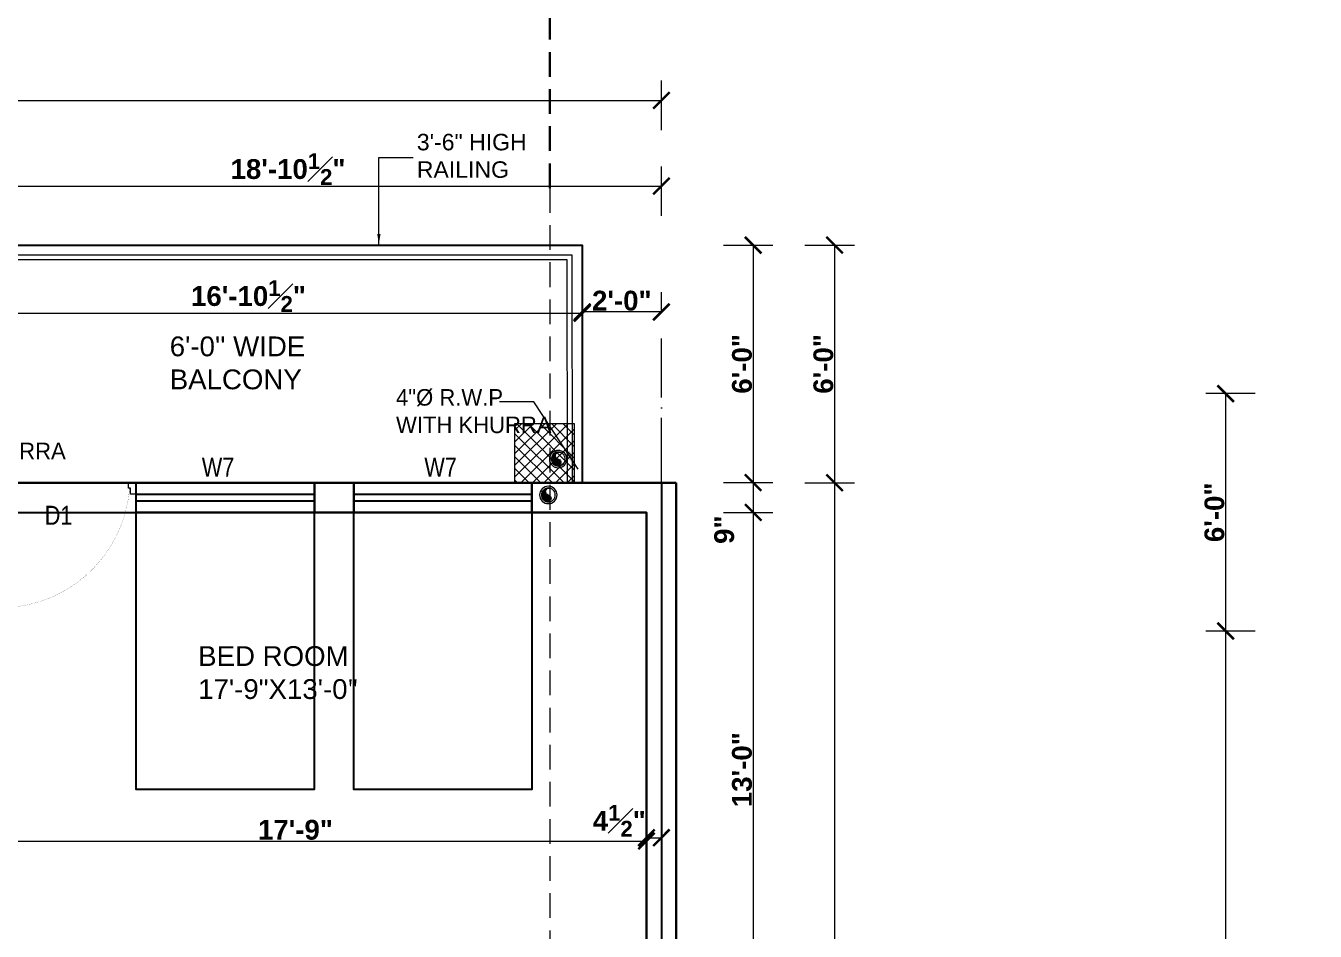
# Model space of a CAD drawing. Header units: feet. Extents: x 18471 to 30550, y -13540 to -11719.
# Drawn here: x 21034.9 to 21426, y -12656.6 to -12382.2 of the extents above; entities that cross this region are included whole.
import ezdxf

# ---------------------------------------------------------------- set-up
doc = ezdxf.new("R2010")
doc.units = ezdxf.units.FT
doc.header["$MEASUREMENT"] = 0
doc.header["$PDMODE"] = 2
doc.linetypes.add('ACAD_ISO04W100', pattern=[30, 24, -3, 0, -3])
doc.linetypes.add('DASHED', pattern=[0.75, 0.5, -0.25])
doc.layers.get('0').update_dxf_attribs({"lineweight": 30})
doc.layers.add('BLK_1_FLR_1_BLT_UP_AREA', color=25, linetype='Continuous', true_color=0x995f4c, plot=False)
for name, color, linetype in [('BLK_1_FLR_1_CHAJJA', 7, 'Continuous'), ('BLK_1_FLR_1_ROOM_2_LIGHT_VENTILATION_2', 7, 'Continuous'), ('W2', 173, 'Continuous')]:
    doc.layers.add(name, color=color, linetype=linetype)
doc.layers.add('BLK_1_FLR_1_REGULAR_ROOM_2', color=1, linetype='Continuous', plot=False)
for name, color, linetype, lineweight in [('center line', 253, 'ACAD_ISO04W100', 5), ('DIM', 7, 'Continuous', 18), ('DOOR', 32, 'Continuous', 13), ('HATCH', 9, 'Continuous', 20), ('JOINERY TEXT', 193, 'Continuous', 0), ('P-SOIL', 6, 'Continuous', 18), ('PLANTERS', 58, 'Continuous', 13), ('pub health ser', 22, 'Continuous', 30), ('SANTRY TEXT', 174, 'Continuous', 9), ('SPECS', 7, 'Continuous', 13), ('TEXT', 7, 'Continuous', 30), ('WALL', 10, 'Continuous', 30)]:
    doc.layers.add(name, color=color, linetype=linetype, lineweight=lineweight)
doc.styles.add('AR. TEXT 01', font='arialbd.ttf')
doc.styles.add('DIM TEXT', font='GOTHIC.TTF', dxfattribs={"height": 5})
doc.styles.get("Standard").update_dxf_attribs({"font": 'ARIALN.TTF'})
doc.styles.add('TEX02', font='GARA.TTF')
doc.dimstyles.new('DIM 50', dxfattribs={"dimtxt": 6, "dimasz": 3, "dimexe": 6, "dimexo": 4, "dimgap": 0.3125, "dimtad": 1, "dimzin": 3, "dimdsep": 46, "dimlunit": 4, "dimtxsty": 'AR. TEXT 01', "dimblk": 'DOT', "dimcen": 0.09, "dimclrd": 5, "dimclre": 5, "dimclrt": 5, "dimazin": 0, "dimtfac": 0.8, "dimtofl": 0, "dimtmove": 1, "dimatfit": 3, "dimfxl": 6, "dimfxlon": 1, "dimfrac": 1, "dimtolj": 1, "dimtzin": 0, "dimlwd": -1, "dimlwe": -1, "dimarcsym": 1})
doc.dimstyles.new('DIM STYLE', dxfattribs={"dimtxt": 5, "dimasz": 3, "dimexe": 0, "dimexo": 0, "dimgap": 1.5, "dimtad": 1, "dimdec": 4, "dimzin": 3, "dimdsep": 46, "dimlunit": 4, "dimtxsty": 'DIM TEXT', "dimblk": 'ARCHTICK', "dimcen": 0, "dimdle": 1, "dimclrd": 256, "dimclre": 253, "dimclrt": 256, "dimadec": 0, "dimazin": 0, "dimtfac": 0.75, "dimtdec": 4, "dimtofl": 0, "dimtmove": 1, "dimatfit": 3, "dimfxl": 1, "dimfrac": 1, "dimtolj": 1, "dimtzin": 0, "dimlwd": -1, "dimlwe": -1, "dimarcsym": 0})

# ---------------------------------------------------------------- blocks, each defined once
blk = doc.blocks.new('_ArchTick')
at = {"color": 0, "linetype": 'ByBlock', "const_width": 0.15}
blk.add_lwpolyline([(-0.5, -0.5), (0.5, 0.5)], dxfattribs=at)
blk = doc.blocks.new('*D139')
at = {"layer": 'Defpoints', "color": 0, "transparency": 16777216}
for p in [(21203.68114544762, -12468.8927575829), (21203.68114544762, -12472.52543915308), (21227.68114544762, -12472.52543915308)]:
    blk.add_point(p, dxfattribs=at)
at = {"layer": 'DIM', "ltscale": 5, "transparency": 16777216}
for p, q in [((21203.68114544762, -12468.52543915307), (21203.68114544762, -12462.8927575829)), ((21227.68114544762, -12468.52543915307), (21227.68114544762, -12462.8927575829)), ((21227.68114544762, -12468.8927575829), (21203.68114544762, -12468.8927575829))]:
    blk.add_line(p, q, dxfattribs=at)
at = {"layer": 'DIM', "transparency": 16777216, "xscale": 5, "yscale": 5, "zscale": 5, "rotation": 180}
blk.add_blockref('_ArchTick', (21203.68114544762, -12468.8927575829), dxfattribs=at)
at = {"layer": 'DIM', "transparency": 16777216, "xscale": 5, "yscale": 5, "zscale": 5}
blk.add_blockref('_ArchTick', (21227.68114544762, -12468.8927575829), dxfattribs=at)
at = {"layer": 'DIM', "transparency": 16777216, "insert": (21215.68114544762, -12465.5202575829), "char_height": 6, "attachment_point": 5, "style": 'AR. TEXT 01'}
blk.add_mtext('\\A1;2\'-0"', dxfattribs=at)
blk = doc.blocks.new('*D148')
at = {"layer": 'Defpoints', "color": 0, "ltscale": 5, "transparency": 16777216}
for p in [(21203.68114544763, -12448.65837288003), (21201.68120221443, -12520.64330423831), (21255.53674316722, -12520.64330423831)]:
    blk.add_point(p, dxfattribs=at)
at = {"layer": 'DIM', "ltscale": 5, "transparency": 16777216}
for p, q in [((21246.53674316722, -12448.65837288003), (21261.53674316722, -12448.65837288003)), ((21255.53674316722, -12448.65837288003), (21255.53674316722, -12520.64330423831)), ((21246.53674316722, -12520.64330423831), (21261.53674316722, -12520.64330423831))]:
    blk.add_line(p, q, dxfattribs=at)
at = {"layer": 'DIM', "ltscale": 5, "transparency": 16777216, "xscale": 5, "yscale": 5, "zscale": 5}
for p, rotation in [((21255.53674316722, -12448.65837288003), 90), ((21255.53674316722, -12520.64330423831), 270)]:
    blk.add_blockref('_ArchTick', p, dxfattribs=dict(at, rotation=rotation))
at = {"layer": 'DIM', "ltscale": 5, "transparency": 16777216, "insert": (21252.16080524088, -12484.65083855917), "char_height": 6, "attachment_point": 5, "rotation": 90, "style": 'AR. TEXT 01'}
blk.add_mtext('\\A1;6\'-0"', dxfattribs=at)
blk = doc.blocks.new('*D149')
at = {"layer": 'Defpoints', "color": 0, "ltscale": 5, "transparency": 16777216}
for p in [(21201.68120221443, -12520.64330423831), (21223.18114544763, -12529.65837288003), (21255.53674316727, -12529.65837288003)]:
    blk.add_point(p, dxfattribs=at)
at = {"layer": 'DIM', "ltscale": 5, "transparency": 16777216}
for p, q in [((21246.53674316728, -12520.64330423831), (21261.53674316728, -12520.64330423831)), ((21255.53674316727, -12520.64330423831), (21255.53674316727, -12529.65837288003)), ((21246.53674316728, -12529.65837288003), (21261.53674316728, -12529.65837288003))]:
    blk.add_line(p, q, dxfattribs=at)
at = {"layer": 'DIM', "ltscale": 5, "transparency": 16777216, "xscale": 5, "yscale": 5, "zscale": 5}
for p, rotation in [((21255.53674316727, -12520.64330423831), 90), ((21255.53674316727, -12529.65837288003), 270)]:
    blk.add_blockref('_ArchTick', p, dxfattribs=dict(at, rotation=rotation))
at = {"layer": 'DIM', "ltscale": 5, "transparency": 16777216, "insert": (21246.76687893819, -12534.90479754958), "char_height": 6, "attachment_point": 5, "rotation": 90, "style": 'AR. TEXT 01'}
blk.add_mtext('\\A1;9"', dxfattribs=at)
blk = doc.blocks.new('*D150')
at = {"layer": 'Defpoints', "color": 0, "ltscale": 5, "transparency": 16777216}
for p in [(21223.18114544763, -12529.65837288003), (21223.18114544763, -12685.65837288003), (21255.53674316727, -12685.65837288003)]:
    blk.add_point(p, dxfattribs=at)
at = {"layer": 'DIM', "ltscale": 5, "transparency": 16777216}
for p, q in [((21246.53674316728, -12529.65837288003), (21261.53674316728, -12529.65837288003)), ((21255.53674316727, -12529.65837288003), (21255.53674316727, -12685.65837288003)), ((21246.53674316728, -12685.65837288003), (21261.53674316728, -12685.65837288003))]:
    blk.add_line(p, q, dxfattribs=at)
at = {"layer": 'DIM', "ltscale": 5, "transparency": 16777216, "xscale": 5, "yscale": 5, "zscale": 5}
for p, rotation in [((21255.53674316727, -12529.65837288003), 90), ((21255.53674316727, -12685.65837288003), 270)]:
    blk.add_blockref('_ArchTick', p, dxfattribs=dict(at, rotation=rotation))
at = {"layer": 'DIM', "ltscale": 5, "transparency": 16777216, "insert": (21252.16080524094, -12607.65837288004), "char_height": 6, "attachment_point": 5, "rotation": 90, "style": 'AR. TEXT 01'}
blk.add_mtext('\\A1;13\'-0"', dxfattribs=at)
blk = doc.blocks.new('*D164')
at = {"layer": 'Defpoints', "color": 0, "transparency": 16777216}
for p in [(21201.38690537688, -12448.65837288002), (21203.51190537689, -12520.65837288003), (21280.22416437817, -12520.65837288003)]:
    blk.add_point(p, dxfattribs=at)
at = {"layer": 'DIM', "ltscale": 5, "transparency": 16777216}
for p, q in [((21271.22416437817, -12448.65837288002), (21286.22416437817, -12448.65837288002)), ((21280.22416437817, -12448.65837288002), (21280.22416437817, -12520.65837288003)), ((21271.22416437817, -12520.65837288003), (21286.22416437817, -12520.65837288003))]:
    blk.add_line(p, q, dxfattribs=at)
at = {"layer": 'DIM', "transparency": 16777216, "xscale": 5, "yscale": 5, "zscale": 5}
for p, rotation in [((21280.22416437817, -12448.65837288002), 90), ((21280.22416437817, -12520.65837288003), 270)]:
    blk.add_blockref('_ArchTick', p, dxfattribs=dict(at, rotation=rotation))
at = {"layer": 'DIM', "transparency": 16777216, "insert": (21276.85166437817, -12484.65837288002), "char_height": 6, "attachment_point": 5, "rotation": 90, "style": 'AR. TEXT 01'}
blk.add_mtext('\\A1;6\'-0"', dxfattribs=at)
blk = doc.blocks.new('*D165')
at = {"layer": 'Defpoints', "color": 0, "ltscale": 5, "transparency": 16777216}
for p in [(21203.51190537689, -12520.65837288003), (21232.18114544763, -12988.65837288003), (21280.2241643782, -12988.65837288003)]:
    blk.add_point(p, dxfattribs=at)
at = {"layer": 'DIM', "ltscale": 5, "transparency": 16777216}
for p, q in [((21271.2241643782, -12520.65837288003), (21286.2241643782, -12520.65837288003)), ((21280.2241643782, -12520.65837288003), (21280.2241643782, -12988.65837288003)), ((21271.2241643782, -12988.65837288003), (21286.2241643782, -12988.65837288003))]:
    blk.add_line(p, q, dxfattribs=at)
at = {"layer": 'DIM', "ltscale": 5, "transparency": 16777216, "xscale": 5, "yscale": 5, "zscale": 5}
for p, rotation in [((21280.2241643782, -12520.65837288003), 90), ((21280.2241643782, -12988.65837288003), 270)]:
    blk.add_blockref('_ArchTick', p, dxfattribs=dict(at, rotation=rotation))
at = {"layer": 'DIM', "ltscale": 5, "transparency": 16777216, "insert": (21276.84618006715, -12754.65837288004), "char_height": 6, "attachment_point": 5, "rotation": 90, "style": 'AR. TEXT 01'}
blk.add_mtext('\\A1;39\'-0"', dxfattribs=at)
blk = doc.blocks.new('*D169')
at = {"layer": 'Defpoints', "color": 0, "ltscale": 5, "transparency": 16777216}
for p in [(21227.68114544762, -12430.77846358907), (21227.68114544762, -12520.65837288003), (21001.18114544762, -12558.51330703618)]:
    blk.add_point(p, dxfattribs=at)
at = {"layer": 'DIM', "ltscale": 5, "transparency": 16777216}
for p, q in [((21001.18114544762, -12439.77846358907), (21001.18114544762, -12424.77846358907)), ((21227.68114544762, -12439.77846358907), (21227.68114544762, -12424.77846358907)), ((21001.18114544762, -12430.77846358907), (21227.68114544762, -12430.77846358907))]:
    blk.add_line(p, q, dxfattribs=at)
at = {"layer": 'DIM', "ltscale": 5, "transparency": 16777216, "xscale": 5, "yscale": 5, "zscale": 5, "rotation": 180}
blk.add_blockref('_ArchTick', (21001.18114544762, -12430.77846358907), dxfattribs=at)
at = {"layer": 'DIM', "ltscale": 5, "transparency": 16777216, "xscale": 5, "yscale": 5, "zscale": 5}
blk.add_blockref('_ArchTick', (21227.68114544762, -12430.77846358907), dxfattribs=at)
at = {"layer": 'DIM', "ltscale": 5, "transparency": 16777216, "insert": (21114.43114544762, -12425.59311229302), "char_height": 6, "attachment_point": 5, "style": 'AR. TEXT 01'}
blk.add_mtext('\\A1;18\'-10{\\H0.8x;\\S1#2;}"', dxfattribs=at)
blk = doc.blocks.new('*D170')
at = {"layer": 'Defpoints', "color": 0, "ltscale": 5, "transparency": 16777216}
for p in [(21227.68114544762, -12404.7890254763), (21227.68114544762, -12556.33949283584), (20642.68114544762, -12602.67774282329)]:
    blk.add_point(p, dxfattribs=at)
at = {"layer": 'DIM', "ltscale": 5, "transparency": 16777216}
for p, q in [((20642.68114544762, -12413.7890254763), (20642.68114544762, -12398.7890254763)), ((21227.68114544762, -12413.7890254763), (21227.68114544762, -12398.7890254763)), ((20642.68114544762, -12404.7890254763), (21227.68114544762, -12404.7890254763))]:
    blk.add_line(p, q, dxfattribs=at)
at = {"layer": 'DIM', "ltscale": 5, "transparency": 16777216, "xscale": 5, "yscale": 5, "zscale": 5, "rotation": 180}
blk.add_blockref('_ArchTick', (20642.68114544762, -12404.7890254763), dxfattribs=at)
at = {"layer": 'DIM', "ltscale": 5, "transparency": 16777216, "xscale": 5, "yscale": 5, "zscale": 5}
blk.add_blockref('_ArchTick', (21227.68114544762, -12404.7890254763), dxfattribs=at)
at = {"layer": 'DIM', "ltscale": 5, "transparency": 16777216, "insert": (20935.18114544762, -12401.41104116525), "char_height": 6, "attachment_point": 5, "style": 'AR. TEXT 01'}
blk.add_mtext('\\A1;48\'-9"', dxfattribs=at)
blk = doc.blocks.new('*D178')
at = {"layer": 'Defpoints', "color": 0, "ltscale": 5, "transparency": 16777216}
for p in [(21227.68114544762, -12628.28146184822), (21223.18114544762, -12648.49273703758), (21227.68114544762, -12651.08737124635)]:
    blk.add_point(p, dxfattribs=at)
at = {"layer": 'DIM', "ltscale": 5, "transparency": 16777216}
for p, q in [((21223.18114544762, -12637.28146184822), (21223.18114544762, -12622.28146184822)), ((21227.68114544762, -12637.28146184822), (21227.68114544762, -12622.28146184822)), ((21223.18114544762, -12628.28146184822), (21227.68114544762, -12628.28146184822))]:
    blk.add_line(p, q, dxfattribs=at)
at = {"layer": 'DIM', "ltscale": 5, "transparency": 16777216, "xscale": 5, "yscale": 5, "zscale": 5, "rotation": 180}
blk.add_blockref('_ArchTick', (21223.18114544762, -12628.28146184822), dxfattribs=at)
at = {"layer": 'DIM', "ltscale": 5, "transparency": 16777216, "xscale": 5, "yscale": 5, "zscale": 5}
blk.add_blockref('_ArchTick', (21227.68114544762, -12628.28146184822), dxfattribs=at)
at = {"layer": 'DIM', "ltscale": 5, "transparency": 16777216, "insert": (21214.91834845124, -12623.14931655492), "char_height": 6, "attachment_point": 5, "style": 'AR. TEXT 01'}
blk.add_mtext('\\A1;4{\\H0.8x;\\S1#2;}"', dxfattribs=at)
blk = doc.blocks.new('A$Cb508cf72')
at = {"layer": 'DOOR'}
for points in [[(1.593954704861969, 31.97784954943927), (1.593954704861969, 33.65484954940621), (2.1666480381682, 33.65484954940621), (2.1666480381682, 35.22784954936651), (-1.86284451e-05, 35.22784954936651), (-1.86284451e-05, 31.97784954943927), (1.593954704861969, 31.97784954943927)], [(37.4060080396448, 31.97784954943927), (37.4060080396448, 33.65484954940621), (36.83331470633857, 33.65484954940621), (36.83331470633857, 35.22784954936651), (38.99998137295188, 35.22784954936651), (38.99998137295188, 31.97784954943927), (37.4060080396448, 31.97784954943927)]]:
    blk.add_lwpolyline(points, dxfattribs=at)
at = {"layer": 'DOOR', "const_width": 0.03635174400107}
blk.add_lwpolyline([(37.11966137299896, 33.65484954940621, -0.38341128429114), (1.68249406036921, 0.01781754833064, -0.4142135623731)], format="xyb", dxfattribs=at)
blk.add_lwpolyline([(1.68249406036921, 0.01781754833064), (1.68249406036921, 33.34024954930646), (2.19304287509294, 33.34024954930646), (2.19304287509294, 0.01781754833064)], dxfattribs=at)
blk = doc.blocks.new('RWP')
at = {"layer": 'P-SOIL'}
h = blk.add_hatch(color=7, dxfattribs=at)
edge = h.paths.add_edge_path()
edge.add_ellipse((-58225.88443678952, -118219.5594493906), major_axis=(1.494147372830069, 1.494147372830069), ratio=0.9999999999971358, start_angle=35.6182046845361, end_angle=125.618203281105)
edge.add_ellipse((-58225.88443678952, -118219.5594493906), major_axis=(1.494147372827425, 1.494147372827423), ratio=0.9999999999948398, start_angle=125.618203281105, end_angle=215.6182018617833)
edge.add_ellipse((-58226.11501198305, -118220.5921985362), major_axis=(0.7482431835796156, 0.7482431835796152), ratio=0.9999999999816468, start_angle=218.8220523718932, end_angle=392.4143515007202)
edge.add_ellipse((-58225.65386160055, -118218.5267002386), major_axis=(-0.7482431836025633, 0.7482431836025631), ratio=0.9999999999430152, start_angle=-51.1779422807781, end_angle=122.41435150089211, ccw=False)
at = {"layer": 'P-SOIL', "color": 7, "extrusion": (0, 0, -1)}
for centre, major_axis, ratio, start_param, end_param in [((-58225.88443678952, -118219.5594493906), (1.867684216040422, 1.867684216040422), 0.99999999999517, 3.926990816989658, 10.21017612416924), ((-58225.88443678952, -118219.5594493906), (-1.494147372831555, 1.494147372831555), 0.9999999999934598, 5.497787143778865, 11.78097245095845), ((-58226.11501198302, -118220.5921985362), (-0.7482431836144129, 0.7482431836144129), 0.9999999999042399, 1.005059168248902, 4.258487346123779)]:
    blk.add_ellipse(centre, major_axis=major_axis, ratio=ratio, start_param=start_param, end_param=end_param, dxfattribs=at)
at = {"layer": 'P-SOIL', "color": 7, "extrusion": (0, 0, -0.9999999999999998)}
blk.add_ellipse((-58225.65386160053, -118218.5267002386), major_axis=(0.7482431836246272, 0.7482431836246272), ratio=0.99999999987498, start_param=2.575855494946888, end_param=5.829283672833697, dxfattribs=at)
blk = doc.blocks.new('_Dot')
at = {"color": 0, "linetype": 'ByBlock', "lineweight": -2}
blk.add_line((-0.5, 0), (-1, 0), dxfattribs=at)
at = {"color": 0, "linetype": 'ByBlock', "const_width": 0.5}
blk.add_lwpolyline([(-0.25, 0, 1), (0.25, 0, 1)], format="xyb", close=True, dxfattribs=at)
blk = doc.blocks.new('*D210')
at = {"layer": 'Defpoints', "color": 0, "ltscale": 5, "transparency": 16777216}
for p in [(21001.18114544762, -12458.89754695998), (21203.68114544762, -12458.89754695998), (21203.68114544762, -12469.26758419076)]:
    blk.add_point(p, dxfattribs=at)
at = {"layer": 'DIM', "ltscale": 5, "transparency": 16777216}
for p, q in [((21001.18114544762, -12462.89754695998), (21001.18114544762, -12475.26758419076)), ((21203.68114544762, -12462.89754695998), (21203.68114544762, -12475.26758419076)), ((21001.18114544762, -12469.26758419076), (21203.68114544762, -12469.26758419076))]:
    blk.add_line(p, q, dxfattribs=at)
at = {"layer": 'DIM', "ltscale": 5, "transparency": 16777216, "xscale": 5, "yscale": 5, "zscale": 5, "rotation": 180}
blk.add_blockref('_ArchTick', (21001.18114544762, -12469.26758419076), dxfattribs=at)
at = {"layer": 'DIM', "ltscale": 5, "transparency": 16777216, "xscale": 5, "yscale": 5, "zscale": 5}
blk.add_blockref('_ArchTick', (21203.68114544762, -12469.26758419076), dxfattribs=at)
at = {"layer": 'DIM', "ltscale": 5, "transparency": 16777216, "insert": (21102.43114544762, -12464.08427927943), "char_height": 6, "attachment_point": 5, "style": 'AR. TEXT 01'}
blk.add_mtext('\\A1;16\'-10{\\H0.8x;\\S1#2;}"', dxfattribs=at)
blk = doc.blocks.new('*D211')
at = {"layer": 'Defpoints', "color": 0, "ltscale": 5, "transparency": 16777216}
for p in [(21223.18114544762, -12629.28241991525), (21010.18114544762, -12654.31095391359), (21223.18114544762, -12654.31095391359)]:
    blk.add_point(p, dxfattribs=at)
at = {"layer": 'DIM', "ltscale": 5, "transparency": 16777216}
for p, q in [((21010.18114544762, -12638.28241991525), (21010.18114544762, -12623.28241991525)), ((21223.18114544762, -12638.28241991525), (21223.18114544762, -12623.28241991525)), ((21010.18114544762, -12629.28241991525), (21223.18114544762, -12629.28241991525))]:
    blk.add_line(p, q, dxfattribs=at)
at = {"layer": 'DIM', "ltscale": 5, "transparency": 16777216, "xscale": 5, "yscale": 5, "zscale": 5, "rotation": 180}
blk.add_blockref('_ArchTick', (21010.18114544762, -12629.28241991525), dxfattribs=at)
at = {"layer": 'DIM', "ltscale": 5, "transparency": 16777216, "xscale": 5, "yscale": 5, "zscale": 5}
blk.add_blockref('_ArchTick', (21223.18114544762, -12629.28241991525), dxfattribs=at)
at = {"layer": 'DIM', "ltscale": 5, "transparency": 16777216, "insert": (21116.68114544762, -12625.9044356042), "char_height": 6, "attachment_point": 5, "style": 'AR. TEXT 01'}
blk.add_mtext('\\A1;17\'-9"', dxfattribs=at)
blk = doc.blocks.new('*D217')
at = {"layer": 'Defpoints', "color": 0, "transparency": 16777216}
for p in [(21478.71469388965, -12493.65837288003), (21398.85132245502, -12565.63067112256), (21440.09025195441, -12565.63067112256)]:
    blk.add_point(p, dxfattribs=at)
at = {"layer": 'DIM', "ltscale": 5, "transparency": 16777216}
for p, q in [((21407.85132245502, -12493.65837288003), (21392.85132245502, -12493.65837288003)), ((21398.85132245502, -12493.65837288003), (21398.85132245502, -12565.63067112256)), ((21407.85132245502, -12565.63067112256), (21392.85132245502, -12565.63067112256))]:
    blk.add_line(p, q, dxfattribs=at)
at = {"layer": 'DIM', "transparency": 16777216, "xscale": 5, "yscale": 5, "zscale": 5}
for p, rotation in [((21398.85132245502, -12493.65837288003), 90), ((21398.85132245502, -12565.63067112256), 270)]:
    blk.add_blockref('_ArchTick', p, dxfattribs=dict(at, rotation=rotation))
at = {"layer": 'DIM', "transparency": 16777216, "insert": (21395.47882245502, -12529.64452200129), "char_height": 6, "attachment_point": 5, "rotation": 90, "style": 'AR. TEXT 01'}
blk.add_mtext('\\A1;6\'-0"', dxfattribs=at)
blk = doc.blocks.new('*D218')
at = {"layer": 'Defpoints', "color": 0, "transparency": 16777216}
for p in [(21434.3285725231, -12565.63067112256), (21398.85132245508, -12988.65837288005), (21448.06268889576, -12988.65837288005)]:
    blk.add_point(p, dxfattribs=at)
at = {"layer": 'DIM', "ltscale": 5, "transparency": 16777216}
for p, q in [((21407.85132245508, -12565.63067112256), (21392.85132245508, -12565.63067112256)), ((21398.85132245508, -12565.63067112256), (21398.85132245508, -12988.65837288005)), ((21407.85132245508, -12988.65837288005), (21392.85132245508, -12988.65837288005))]:
    blk.add_line(p, q, dxfattribs=at)
at = {"layer": 'DIM', "transparency": 16777216, "xscale": 5, "yscale": 5, "zscale": 5}
for p, rotation in [((21398.85132245508, -12565.63067112256), 90), ((21398.85132245508, -12988.65837288005), 270)]:
    blk.add_blockref('_ArchTick', p, dxfattribs=dict(at, rotation=rotation))
at = {"layer": 'DIM', "transparency": 16777216, "insert": (21395.47882245508, -12777.14452200131), "char_height": 6, "attachment_point": 5, "rotation": 90, "style": 'AR. TEXT 01'}
blk.add_mtext('\\A1;35\'-3"', dxfattribs=at)

msp = doc.modelspace()

# ---------------------------------------------------------------- hatches: boundary and pattern name
at = {"layer": 'pub health ser', "lineweight": 0, "true_color": 0x939598}
h = msp.add_hatch(dxfattribs=at)
h.set_pattern_fill('ANSI37', color=252, scale=20, angle=-90.00000000000001, style=0)
h.set_pattern_definition([(-45.00000000000006, (-2500.029631015783, 46518.67661887505), (1.767766952966369, 1.767766952966367), []), (44.99999999999995, (-2500.029631015783, 46518.67661887505), (-1.767766952966367, 1.767766952966369), [])])
h.paths.add_polyline_path([(21201.25905108039, -12520.70872006004), (21201.2590510804, -12502.70872006004), (21183.2590510804, -12502.70872006001), (21183.2590510804, -12520.70872006001)])
edge = h.paths.add_edge_path(flags=16)
edge.add_ellipse((21191.58349827005, -12511.14674703058), major_axis=(0.7482431836542677, 0.7482431836542677), ratio=0.999999999800657, start_angle=51.17794786418325, end_angle=63.99335204062713)
edge.add_ellipse((21191.81407346357, -12512.17949617616), major_axis=(1.494147372824954, 1.494147372824954), ratio=1, start_angle=54.38179825586201, end_angle=60.789499034851985, ccw=False)

# ---------------------------------------------------------------- linework, layer by layer
at = {"layer": 'BLK_1_FLR_1_BLT_UP_AREA', "color": 25, "elevation": 0.02260156391333}
msp.add_lwpolyline([(20642.68114544762, -12565.65837287717), (21001.18114544762, -12565.65837287717), (21001.18114544757, -12520.65837288002), (21227.68114544762, -12520.65837288002), (21227.68114544609, -12988.65837288002), (21155.68114544763, -12988.65837288003), (21155.68114544762, -13204.65837288005), (21035.68114544762, -13204.65837288003), (21035.68114544762, -12988.65837288003), (20642.68114544762, -12988.65837288002), (20642.68114544762, -12565.65837287717)], dxfattribs=at)
at = {"layer": 'BLK_1_FLR_1_CHAJJA', "elevation": 0.02260156391333}
msp.add_lwpolyline([(20666.63865894853, -12565.65837287713), (20666.63865894853, -12493.65837288001), (21001.13865894853, -12493.65837288002), (21001.13865894853, -12448.65837288002), (21203.68114544762, -12448.65837288002), (21203.68114544762, -12520.65837288002), (21001.13865894853, -12520.65837288002), (21001.13865894855, -12565.65837288002), (20666.63865894853, -12565.65837287713)], dxfattribs=at)
at = {"layer": 'BLK_1_FLR_1_REGULAR_ROOM_2', "color": 1, "elevation": 0.02260156391333}
msp.add_lwpolyline([(21010.18114544762, -12529.65837288002), (21223.18114544762, -12529.65837288002), (21223.18114544762, -12685.65837288003), (21010.18114544762, -12685.65837288003)], close=True, dxfattribs=at)
at = {"layer": 'BLK_1_FLR_1_ROOM_2_LIGHT_VENTILATION_2', "color": 114, "true_color": 0x139b48, "elevation": 0.02260156391333}
for points in [[(21068.40183717183, -12529.65837288002), (21122.40183717183, -12529.65837288002), (21122.40183717183, -12613.65837288002), (21068.40183717183, -12613.65837288002)], [(21134.43114544762, -12529.65837288002), (21188.43114544762, -12529.65837288002), (21188.43114544762, -12613.65837288002), (21134.43114544762, -12613.65837288002)]]:
    msp.add_lwpolyline(points, close=True, dxfattribs=at)
at = {"layer": 'center line'}
msp.add_line((21227.68114544762, -13036.65837288006, 0.02260156391333), (21227.68114544762, -12477.00063065621, 0.02260156391333), dxfattribs=at)
at = {"layer": 'PLANTERS', "ltscale": 15, "elevation": 0.02260156391333}
for points in [[(21203.68114544762, -12520.65837288), (21203.68114544762, -12448.65837288002), (21001.18114544762, -12448.65837288002), (21001.18114544762, -12493.65837288002), (20666.68114544762, -12493.65837288)], [(21200.68123059781, -12520.63576991744), (21200.65845669088, -12451.65837288002), (21004.18114544762, -12451.65837288002), (21004.18114544762, -12496.65837288002), (20669.68114544762, -12496.65837288), (20669.68114544764, -12565.65837287715)], [(21199.1812731729, -12520.62446843616), (21199.1471123125, -12453.15837288002), (21005.68114544762, -12453.15837288002), (21005.68114544762, -12498.15837288002), (20671.18114544762, -12498.15837288), (20671.18114544764, -12565.65837287715)]]:
    msp.add_lwpolyline(points, dxfattribs=at)
at = {"layer": 'pub health ser', "color": 252, "lineweight": 0, "true_color": 0x939598, "elevation": 0.02260156391333}
msp.add_lwpolyline([(21183.2590510804, -12502.70872006004), (21201.2590510804, -12502.70872006004), (21201.2590510804, -12520.70872006002), (21183.2590510804, -12520.70872006002)], close=True, dxfattribs=at)
at = {"layer": 'W2'}
for p, q in [((21068.40183717183, -12529.65837287999, 0.02260156391333), (21068.40183717183, -12520.65837287998, 0.02260156391333)), ((21068.40183717183, -12520.65837287998, 0.02260156391333), (21122.43114544762, -12520.65837288, 0.02260156391333)), ((21068.40183717183, -12524.15837287993, 0.02260156391333), (21122.43114544762, -12524.15837287999, 0.02260156391333)), ((21134.43114544762, -12520.65837288, 0.02260156391333), (21188.43114544762, -12520.65837288, 0.02260156391333)), ((21134.43114544762, -12524.15837287999, 0.02260156391333), (21188.43114544762, -12524.15837288, 0.02260156391333)), ((21068.40183717183, -12526.15837287993, 0.02260156391333), (21122.43114544762, -12526.15837287999, 0.02260156391333)), ((21134.43114544762, -12526.15837287999, 0.02260156391333), (21188.43114544762, -12526.15837288, 0.02260156391333)), ((21122.43114544762, -12529.65837288002, 0.02260156391333), (21068.40183717183, -12529.65837287999, 0.02260156391333)), ((21188.43114544762, -12529.65837288002, 0.02260156391333), (21134.43114544762, -12529.65837288002, 0.02260156391333))]:
    msp.add_line(p, q, dxfattribs=at)
at = {"layer": 'WALL', "color": 3, "linetype": 'DASHED', "ltscale": 15}
msp.add_line((21193.81772367697, -12431.36349181263, 0.02260156391333), (21193.81772367697, -12353.7150086702, 0.02260156391333), dxfattribs=at)
at = {"layer": 'WALL', "color": 3, "linetype": 'DASHED', "lineweight": 13, "ltscale": 15}
msp.add_line((21193.81772367697, -12431.36349181263, 0.02260156391333), (21193.81772367697, -13186.25407082996, 0.02260156391333), dxfattribs=at)
at = {"layer": 'WALL'}
for p, q in [((21122.43114544762, -12520.65837288, 0.02260156391333), (21122.43114544762, -12529.65837288002, 0.02260156391333)), ((21134.43114544762, -12520.65837288, 0.02260156391333), (21122.43114544762, -12520.65837288, 0.02260156391333)), ((21134.43114544762, -12520.65837288, 0.02260156391333), (21134.43114544762, -12529.65837288002, 0.02260156391333)), ((21188.43114544762, -12520.65837288002, 0.02260156391333), (21232.18114544762, -12520.65837288003, 0.02260156391333)), ((21188.43114544762, -12529.65837288, 0.02260156391333), (21188.43114544762, -12520.65837288, 0.02260156391333)), ((21232.18114544762, -12988.65837288003, 0.02260156391333), (21232.18114544762, -12520.65837288002, 0.02260156391333)), ((21122.43114544762, -12529.65837288002, 0.02260156391333), (21134.43114544762, -12529.65837288002, 0.02260156391333)), ((21188.43114544762, -12529.65837288002, 0.02260156391333), (21223.18114544762, -12529.65837288003, 0.02260156391333)), ((21223.18114544762, -12685.65837288003, 0.02260156391333), (21223.18114544762, -12529.65837288002, 0.02260156391333))]:
    msp.add_line(p, q, dxfattribs=at)

# ---------------------------------------------------------------- block references
at = {"layer": 'HATCH', "ltscale": 5, "xscale": 1.076923076884569, "yscale": 1.076923076884569, "zscale": 1.076923076884569}
msp.add_blockref('A$Cb508cf72', (21026.40185723323, -12558.59605700875, 0.02260156391333), dxfattribs=at)
at = {"layer": 'WALL'}
for p in [(79422.27019640393, 105706.0466311126, 0.02260156391333), (79419.27019640393, 105695.1784017624, 0.02260156391333)]:
    msp.add_blockref('RWP', p, dxfattribs=at)

# ---------------------------------------------------------------- texts
at = {"layer": 'JOINERY TEXT', "char_height": 5.75, "width": 20.94494535614012, "attachment_point": 1}
for s, insert in [('\\A1;W7', (21088.27025787227, -12513.04920088958, 0.02260156391333)), ('\\A1;W7', (21155.77750868973, -12513.04920088958, 0.02260156391333)), ('\\A1;D1', (21040.6166528003, -12527.66884189895, 0.02260156391333))]:
    msp.add_mtext(s, dxfattribs=dict(at, insert=insert))
at = {"layer": 'SANTRY TEXT', "color": 5, "ltscale": 25, "char_height": 5, "width": 68.77202682150889, "attachment_point": 1, "style": 'DIM TEXT'}
for insert in [(21147.18659097597, -12492.30031991188, 0.02260156391333), (20999.82277130594, -12500.20016223881, 0.02260156391333)]:
    msp.add_mtext('\\A1;4"%%C R.W.P\\PWITH KHURRA', dxfattribs=dict(at, insert=insert))
at = {"layer": 'TEXT', "insert": (21153.50846391733, -12414.91885545862, 0.02260156391333), "char_height": 5, "width": 37.04403607775379, "attachment_point": 1}
msp.add_mtext('{\\fArial|b0|i0|c0|p34;3\'-6" HIGH \\PRAILING}', dxfattribs=at)
at = {"layer": 'TEXT', "char_height": 6, "width": 63.03306711644836, "attachment_point": 1, "style": 'TEX02'}
for s, insert in [("\\A1;{\\fArial|b0|i0|c0|p34;6'-0'' WIDE BALCONY}", (21078.54282489603, -12476.34150048542, 0.02260156391333)), ('\\A1;{\\fArial|b0|i0|c0|p34;BED ROOM\\P17\'-9"X13\'-0}"', (21087.16970238861, -12570.22097598236, 0.02260156391333))]:
    msp.add_mtext(s, dxfattribs=dict(at, insert=insert))

# ---------------------------------------------------------------- dimensions: what is measured, and where the dimension line sits
at = {"layer": 'DIM', "ltscale": 5}
for base, p1, p2, override, picture, middle in [((21227.68114544762, -12404.7890254763, 0.02260156391333), (20642.68114544762, -12602.67774282329, 0.02260156391333), (21227.68114544762, -12556.33949283584, 0.02260156391333), {"dimtxt": 6, "dimasz": 5, "dimblk": 'ArchTick', "dimclrd": 256, "dimclre": 256, "dimclrt": 256, "dimfxl": 9}, '*D170', (20935.18114544762, -12401.41104116525, 0.02260156391333)), ((21227.68114544762, -12430.77846358907, 0.02260156391333), (21001.18114544762, -12558.51330703618, 0.02260156391333), (21227.68114544762, -12520.65837288003, 0.02260156391333), {"dimtxt": 6, "dimasz": 5, "dimblk": 'ArchTick', "dimclrd": 256, "dimclre": 256, "dimclrt": 256, "dimfxl": 9}, '*D169', (21114.43114544762, -12425.59311229302, 0.02260156391333)), ((21203.68114544762, -12469.26758419076, 0.02260156391333), (21001.18114544762, -12458.89754695998, 0.02260156391333), (21203.68114544762, -12458.89754695998, 0.02260156391333), {"dimasz": 5, "dimblk": 'ArchTick', "dimclrd": 256, "dimclre": 256, "dimclrt": 256, "dimfxl": 9}, '*D210', (21102.43114544762, -12464.08427927943, 0.02260156391333)), ((21203.68114544762, -12468.8927575829, 0.02260156391333), (21227.68114544762, -12472.52543915308, 0.02260156391333), (21203.68114544762, -12472.52543915308, 0.02260156391333), {"dimtxt": 6, "dimasz": 5, "dimblk": 'ArchTick', "dimclrd": 256, "dimclre": 256, "dimclrt": 256, "dimfxl": 9}, '*D139', (21215.68114544762, -12465.5202575829, 0.02260156391333)), ((21223.18114544762, -12629.28241991525, 0.02260156391333), (21010.18114544762, -12654.31095391359, 0.02260156391333), (21223.18114544762, -12654.31095391359, 0.02260156391333), {"dimasz": 5, "dimblk": 'ArchTick', "dimclrd": 256, "dimclre": 256, "dimclrt": 256, "dimfxl": 9}, '*D211', (21116.68114544762, -12625.9044356042, 0.02260156391333))]:
    dim = msp.add_linear_dim(base=base, p1=p1, p2=p2, dimstyle='DIM 50', override=override, dxfattribs=at)
    dim.commit()
    dim.dimension.update_dxf_attribs({"geometry": picture, "text_midpoint": middle})
for base, p1, p2, picture, middle in [((21280.22416437817, -12520.65837288003, 0.02260156391333), (21201.38690537688, -12448.65837288002, 0.02260156391333), (21203.51190537689, -12520.65837288003, 0.02260156391333), '*D164', (21276.85166437817, -12484.65837288002, 0.02260156391333)), ((21255.53674316722, -12520.64330423831, 0.02260156391333), (21203.68114544762, -12448.65837288002, 0.02260156391333), (21201.68120221442, -12520.6433042383, 0.02260156391333), '*D148', (21252.16080524088, -12484.65083855917, 0.02260156391333)), ((21398.85132245502, -12565.63067112256, 0.02260156391333), (21478.71469388965, -12493.65837288003, 0.02260156391333), (21440.09025195441, -12565.63067112256, 0.02260156391333), '*D217', (21395.47882245502, -12529.64452200129, 0.02260156391333)), ((21280.2241643782, -12988.65837288003, 0.02260156391333), (21203.51190537689, -12520.65837288003, 0.02260156391333), (21232.18114544762, -12988.65837288003, 0.02260156391333), '*D165', (21276.84618006715, -12754.65837288004, 0.02260156391333)), ((21255.53674316727, -12685.65837288003, 0.02260156391333), (21223.18114544762, -12529.65837288003, 0.02260156391333), (21223.18114544762, -12685.65837288003, 0.02260156391333), '*D150', (21252.16080524094, -12607.65837288004, 0.02260156391333)), ((21398.85132245508, -12988.65837288005, 0.02260156391333), (21434.3285725231, -12565.63067112256, 0.02260156391333), (21448.06268889576, -12988.65837288005, 0.02260156391333), '*D218', (21395.47882245508, -12777.14452200131, 0.02260156391333))]:
    dim = msp.add_linear_dim(base=base, p1=p1, p2=p2, angle=90, dimstyle='DIM 50', override={"dimtxt": 6, "dimasz": 5, "dimblk": 'ArchTick', "dimclrd": 256, "dimclre": 256, "dimclrt": 256, "dimfxl": 9}, dxfattribs=at)
    dim.commit()
    dim.dimension.update_dxf_attribs({"geometry": picture, "text_midpoint": middle})
dim = msp.add_linear_dim(base=(21255.53674316727, -12529.65837288003, 0.02260156391333), p1=(21201.68120221442, -12520.6433042383, 0.02260156391333), p2=(21223.18114544762, -12529.65837288003, 0.02260156391333), angle=90, dimstyle='DIM 50', override={"dimtxt": 6, "dimasz": 5, "dimblk": 'ArchTick', "dimclrd": 256, "dimclre": 256, "dimclrt": 256, "dimfxl": 9}, dxfattribs=at)
dim.commit()
dim.dimension.update_dxf_attribs({"geometry": '*D149', "text_midpoint": (21250.14486324924, -12534.90479754958, 0.02260156391333), "dimtype": 160})
dim = msp.add_linear_dim(base=(21227.68114544762, -12628.28146184822, 0.02260156391333), p1=(21223.18114544762, -12648.49273703758, 0.02260156391333), p2=(21227.68114544762, -12651.08737124635, 0.02260156391333), dimstyle='DIM 50', override={"dimtxt": 6, "dimasz": 5, "dimblk": 'ArchTick', "dimclrd": 256, "dimclre": 256, "dimclrt": 256, "dimfxl": 9}, dxfattribs=at)
dim.commit()
dim.dimension.update_dxf_attribs({"geometry": '*D178', "text_midpoint": (21214.91834845124, -12628.28146184824, 0.02260156391333), "dimtype": 160})

# ---------------------------------------------------------------- leaders
at = {"layer": 'P-SOIL'}
msp.add_leader([(21202.39962803472, -12516.6023599161, 0.02260156391333), (21188.95862756088, -12496.17432592811, 0.02260156391333), (21178.5888060953, -12496.17432592811, 0.02260156391333)], dimstyle='DIM 50', override={"dimasz": 6, "dimtad": 0}, dxfattribs=at)
at = {"layer": 'SPECS'}
msp.add_leader([(21141.99433896774, -12448.32336236349, 0.02260156391333), (21141.99433896772, -12422.09232529486, 0.02260156391333), (21152.35555453117, -12422.09232529486, 0.02260156391333)], dimstyle='DIM STYLE', override={"dimtad": 0}, dxfattribs=at)

doc.saveas('drawing.dxf')
